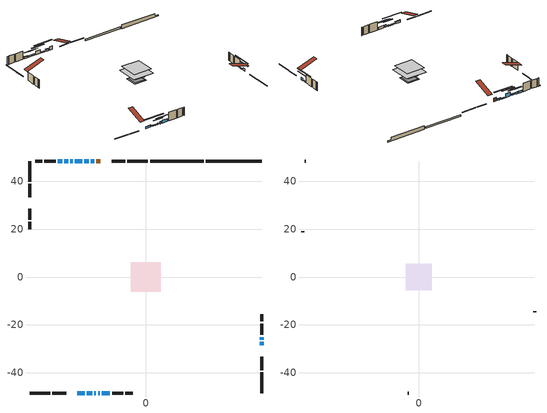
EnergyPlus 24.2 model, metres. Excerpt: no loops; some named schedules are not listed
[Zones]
conditioned space
 floor outside (Floor1 construction): -2.69,-2.69 -2.69,2.69 2.69,2.69 2.69,-2.69 z1.22
 floor adiabatic (Floor3 construction): -2.99,-2.99 -2.99,2.99 2.99,2.99 2.99,-2.99 z1.22
 floor adiabatic (AdiabaticFloorConstruction): -6.18,-6.18 -6.18,6.18 6.18,6.18 6.18,-6.18 z3.66
 floor foundation (Slab1 construction): -3.68,-3.68 -3.68,3.68 3.68,3.68 3.68,-3.68 z-0.91
 floor foundation (Slab2 construction): -2.99,-2.99 -2.99,2.99 2.99,2.99 2.99,-2.99 z-0.65
 wall outside (RimJoist1 construction): 0.93,48.5 -7.65,48.5 / -48.5,-48.5 -39.93,-48.5 / -48.5,48.5 -48.5,39.93 / 48.5,-48.5 48.5,-39.93 z1.22:1.52
 wall outside (RimJoist2 construction): -8.58,48.5 -14.29,48.5 / -39,-48.5 -33.29,-48.5 / -48.5,39 -48.5,33.29 / 48.5,-39 48.5,-33.29 z1.22:1.52
 wall outside (AdiabaticWallConstruction 1): -18.95,48.5 -20.66,48.5 z1.22:3.25
 wall outside (AdiabaticWallConstruction): 48.5,-28.63 48.5,-27.11 / -19.9,-48.5 -19.29,-48.5 z1.22:2.59; -21.59,48.5 -22.96,48.5 / -30.63,48.5 -31.54,48.5 / -32.47,48.5 -34,48.5 / -34.92,48.5 -36.75,48.5 z1.22:2.14; -28.63,-48.5 -25.58,-48.5 z1.22:2.29; 48.5,-26.18 48.5,-25.11 / -23.89,48.5 -25.72,48.5 / -24.66,-48.5 -22.37,-48.5 z1.22:1.83; -26.65,48.5 -29.7,48.5 z1.22:3.35; -21.44,-48.5 -20.83,-48.5 z1.22:1.98; -18.36,-48.5 -15.01,-48.5 z1.22:2.74
 wall outside (Wall1 construction): -37.68,48.5 -42.34,48.5 / -14.08,-48.5 -9.42,-48.5 / -48.5,28.63 -48.5,23.97 / 48.5,-24.18 48.5,-19.52 z1.22:6.1
 wall outside (Wall2 construction): -43.27,48.5 -46.28,48.5 / -8.49,-48.5 -5.48,-48.5 / -48.5,23.04 -48.5,20.03 / 48.5,-18.59 48.5,-15.58 z1.22:6.1
 wall foundation (FoundationWall1 construction): 25.19,48.5,-0.91 25.19,48.5,1.22 46.17,48.5,1.22 46.17,48.5,-0.13 48.5,48.5,-0.13 48.5,48.5,-0.91
 wall foundation (FoundationWall2 construction): 24.26,48.5 1.85,48.5 z-0.65:0.35
 window (WindowConstruction): 48.5,-28.63 48.5,-27.11 z1.22:2.59
 window (WindowConstruction 8): -21.59,48.5 -22.96,48.5 z1.22:2.13
 window (WindowConstruction 9): -28.63,-48.5 -25.58,-48.5 z1.22:2.29
 window (WindowConstruction 10): 48.5,-26.18 48.5,-25.11 z1.22:1.83
 window (WindowConstruction 11): -23.89,48.5 -25.72,48.5 z1.22:1.83
 window (WindowConstruction 12): -24.65,-48.5 -22.37,-48.5 z1.22:1.83
 window (WindowConstruction 1): -26.65,48.5 -29.7,48.5 z1.22:3.35
 window (WindowConstruction 2): -30.63,48.5 -31.54,48.5 z1.22:2.13
 window (WindowConstruction 3): -32.47,48.5 -33.99,48.5 z1.22:2.13
 window (WindowConstruction 4): -21.44,-48.5 -20.83,-48.5 z1.22:1.98
 window (WindowConstruction 5): -19.9,-48.5 -19.29,-48.5 z1.22:2.59
 window (WindowConstruction 6): -18.36,-48.5 -15.01,-48.5 z1.22:2.74
 window (WindowConstruction 7): -34.92,48.5 -36.75,48.5 z1.22:2.13
 door (Door): -18.95,48.5 -20.66,48.5 z1.22:3.25
 ceiling adiabatic (AdiabaticFloorConstruction): 6.18,-6.18 6.18,6.18 -6.18,6.18 -6.18,-6.18 z3.66
attic - vented
 floor to conditioned space (Floor2 construction Reversed): -5.45,-5.45 -5.45,5.45 5.45,5.45 5.45,-5.45 z6.1
 wall outside (Wall3 construction): -47.21,48.5 -47.57,48.5 / -4.55,-48.5 -4.19,-48.5 / -48.5,19.1 -48.5,18.74 / 48.5,-14.66 48.5,-14.29 z1.22:6.1
 roof outside (Roof1 construction): -18.02,48.5,6.1 -18.02,37.89,9.63 -15.22,37.89,9.63 -15.22,48.5,6.1; -29.56,-48.5,6.1 -29.56,-37.89,9.63 -32.36,-37.89,9.63 -32.36,-48.5,6.1; -48.5,29.56,6.1 -37.89,29.56,9.63 -37.89,32.36,9.63 -48.5,32.36,6.1; 48.5,-29.56,6.1 37.89,-29.56,9.63 37.89,-32.36,9.63 48.5,-32.36,6.1
shading: 48.5,-24.62 48.5,-31.12 48.92,-31.12 48.92,-24.62 z5.08; -23.16,48.5 -21.39,48.5 -21.39,48.92 -23.16,48.92 z2.34; -25.38,-48.5 -28.83,-48.5 -28.83,-48.92 -25.38,-48.92 z2.49; 48.5,-20.18 48.5,-31.11 48.92,-31.11 48.92,-20.18 z6.76; -30.65,48.5 -18.96,48.5 -18.96,48.92 -30.65,48.92 z6.76; -17.44,-48.5 -29.58,-48.5 -29.58,-48.92 -17.44,-48.92 z6.76; -32.19,48.5 -24.16,48.5 -24.16,48.92 -32.19,48.92 z5.84; -34.03,48.5 -28.14,48.5 -28.14,48.92 -34.03,48.92 z4.62; -36.48,48.5 -29.98,48.5 -29.98,48.92 -36.48,48.92 z4.62; -18.34,-48.5 -23.93,-48.5 -23.93,-48.92 -18.34,-48.92 z4.47; -16.8,-48.5 -22.39,-48.5 -22.39,-48.92 -16.8,-48.92 z5.08; -12.52,-48.5 -20.85,-48.5 -20.85,-48.92 -12.52,-48.92 z5.23; -36.95,48.5 -34.72,48.5 -34.72,48.92 -36.95,48.92 z2.34
[Building]
Building 1: Terrain=Suburbs
[Site:Location]
Toronto City Centre_ON: Latitude {deg}=43.63; Longitude {deg}=-79.39; Time Zone {hr}=-5; Elevation {m}=77; Keep Site Location Information=Yes
[Site:GroundTemperature:Shallow]
5.01852, 3.26908, 3.12898, 3.95918, 7.29196, 10.6092, 13.4851, 15.3069, 15.4617, 13.9799, 11.1774, 7.9619
[Site:WaterMainsTemperature]
Calculation Method=Schedule; Temperature Schedule=mains temperature schedule
[Material] Roughness=Rough; Thermal Absorptance=0.9
Name | Thickness {m} | Conductivity {W/m-K} | Density {kg/m3} | Specific Heat {J/kg-K} | Solar Absorptance | Visible Absorptance
asphalt or fiberglass shingles | 0.00635 | 0.162714 | 1121.4 | 1465.45 | 0.4 | 0.4
ceiling loosefill ins | 0.0846667 | 0.0480833 | 16.02 | 1046.75 | 0.7 | 0.7
ceiling stud and cavity | 0.1397 | 0.101454 | 65.682 | 1177.47 | 0.7 | 0.7
concrete 4.0 in. | 0.1016 | 1.803125 | 2242.8 | 837.4 | 0.7 | 0.7
concrete 8.0 in. | 0.2032 | 1.803125 | 2242.8 | 837.4 | 0.7 | 0.7
door material | 0.04445 | 0.188738 | 512.64 | 1214.23 | 0.7 | 0.7
exterior vertical ins | 0.0457286 | 0.029427 | 32.04 | 1214.23 | 0.7 | 0.7
exterior vertical ins 1 | 0.0111406 | 0.029427 | 32.04 | 1214.23 | 0.7 | 0.7
floor covering | 0.0127 | 0.0433444 | 54.468 | 1339.84 | 0.6 | 0.6
floor covering 1 | 0.0127 | 9.015625 | 54.468 | 1339.84 | 0.6 | 0.6
floor rigid ins; rim joist rigid ins | 0.051816 | 0.029427 | 32.04 | 1214.23 | 0.7 | 0.7
floor rigid ins 1; wall rigid ins | 0.512978 | 0.029427 | 32.04 | 1214.23 | 0.7 | 0.7
floor stud and cavity | 0.1397 | 0.477371 | 92.3553 | 1139.71 | 0.7 | 0.7
floor stud and cavity 1 | 0.0889 | 0.621767 | 50.32683 | 1063.81 | 0.7 | 0.7
floor stud and cavity 2 | 0.1397 | 1.75129 | 37.0049 | 1207.88 | 0.7 | 0.7
furniture material conditioned space 1 | 0.1524 | 0.115458 | 640.8 | 1214.23 | 0.6 | 0.6
gypsum board | 0.0127 | 0.160291 | 801 | 837.4 | 0.6 | 0.6
gypsum board 1 | 0.0127 | 0.160291 | 801 | 837.4 | 0.7 | 0.7
osb sheathing 0.5 in. | 0.0127 | 0.115458 | 512.64 | 1214.23 | 0.7 | 0.7
osb sheathing 0.75 in. | 0.01905 | 0.115458 | 512.64 | 1214.23 | 0.7 | 0.7
osb sheathing 2.0 in. | 0.0508 | 0.115458 | 512.64 | 1214.23 | 0.7 | 0.7
rim joist stud and cavity | 0.0508 | 0.0451784 | 125.044 | 1163.47 | 0.6 | 0.6
rim joist stud and cavity 1 | 0.0508 | 0.256263 | 125.044 | 1163.47 | 0.6 | 0.6
wall stud and cavity | 0.1397 | 0.0932297 | 139.0536 | 1170.24 | 0.7 | 0.7
wall stud and cavity 1 | 0.1397 | 0.0951301 | 139.0536 | 1170.24 | 0.7 | 0.7
wall stud and cavity 2 | 0.0889 | 6.9971 | 50.32683 | 1063.81 | 0.6 | 0.6
wall stud and cavity 3 | 0.0889 | 0.380278 | 52.3479 | 1209.89 | 0.7 | 0.7
wall stud and cavity 4 | 0.0889 | 0.391764 | 83.0341 | 1211.67 | 0.7 | 0.7
wood siding | 0.0254 | 0.102417 | 544.68 | 1172.36 | 0.4 | 0.4
wood siding 1 | 0.00254 | 0.102417 | 544.68 | 1172.36 | 0.4 | 0.4
wood siding 2; wood siding 3; wood siding 4 | 0.0254 | 0.102417 | 544.68 | 1172.36 | 0.7 | 0.7
[WindowMaterial:SimpleGlazingSystem]
Name | U-Factor {W/m2-K} | Solar Heat Gain Coefficient
WindowMaterial | 3.32106 | 0.68
WindowMaterial 1 | 3.31198 | 0.58
WindowMaterial 10 | 3.34888 | 0.61
WindowMaterial 11 | 3.34207 | 0.64
WindowMaterial 2 | 3.338664 | 0.64
WindowMaterial 3 | 3.33071 | 0.66
WindowMaterial 4 | 3.35116 | 0.6
WindowMaterial 5 | 3.34548 | 0.63
WindowMaterial 6 | 3.310274 | 0.7
WindowMaterial 7 | 3.33242 | 0.66
WindowMaterial 8 | 3.32674 | 0.67
WindowMaterial 9 | 3.34775 | 0.62
[Construction]
AdiabaticFloorConstruction: floor stud and cavity 2, floor rigid ins 1, osb sheathing 0.75 in., floor covering
AdiabaticWallConstruction: wood siding 3, wall rigid ins, wall stud and cavity 3, gypsum board
AdiabaticWallConstruction 1: wood siding 4, wall rigid ins, wall stud and cavity 3, gypsum board
Door: door material
Floor1 construction: floor stud and cavity, floor rigid ins, osb sheathing 0.75 in., floor covering
Floor2 construction Reversed: gypsum board, ceiling stud and cavity, ceiling loosefill ins
Floor3 construction: floor stud and cavity 1, floor covering 1
FoundationWall1 construction; FoundationWall2 construction: concrete 8.0 in., gypsum board 1
furniture construction conditioned space 1: furniture material conditioned space 1
PartitionWallConstruction: gypsum board, wall stud and cavity 4, gypsum board
RimJoist1 construction: wood siding 2, osb sheathing 2.0 in., rim joist stud and cavity
RimJoist2 construction: wood siding 2, rim joist rigid ins, osb sheathing 2.0 in., rim joist stud and cavity 1
Roof1 construction: asphalt or fiberglass shingles
Slab1 construction; Slab2 construction: concrete 4.0 in.
Wall1 construction: wood siding, osb sheathing 0.5 in., wall stud and cavity, gypsum board
Wall2 construction: wood siding, osb sheathing 0.5 in., wall stud and cavity 1, gypsum board
Wall3 construction: wood siding 1, wall stud and cavity 2
WindowConstruction: WindowMaterial
WindowConstruction 1: WindowMaterial 1
WindowConstruction 10: WindowMaterial 9
WindowConstruction 11: WindowMaterial 10
WindowConstruction 12: WindowMaterial 11
WindowConstruction 2; WindowConstruction 7: WindowMaterial 2
WindowConstruction 3: WindowMaterial 3
WindowConstruction 4: WindowMaterial 4
WindowConstruction 5: WindowMaterial 5
WindowConstruction 6: WindowMaterial 6
WindowConstruction 8: WindowMaterial 7
WindowConstruction 9: WindowMaterial 8
[Zone] Multiplier=1; Part of Total Floor Area=Yes
Name | Volume {m3}
attic - vented | 68.2109
conditioned space | 577.3
[Space]
Name | Zone | Volume {m3}
attic - vented 1 | attic - vented | 68.2109
conditioned space 1 | conditioned space | 577.3
[ZoneInfiltration:EffectiveLeakageArea]
infil attic - vented 1: Zone or Space=attic - vented 1; Schedule=Always On Discrete; Effective Air Leakage Area {cm2}=5000.42; Stack Coefficient=0.00058516; Wind Coefficient=1.6344e-05
[ZoneMixing]
whole house fan mix: Zone or Space=attic - vented; Schedule=Always On Continuous; Design Flow Rate Calculation Method=Flow/Zone; Design Flow Rate {m3/s}=0; Source Zone or Space=conditioned space
[SurfaceProperty:ExposedFoundationPerimeter] Exposed Perimeter Calculation Method=TotalExposedPerimeter
Name | Total Exposed Perimeter {m}
Slab1 | 23.317
Slab2 | 22.403
[InternalMass] Zone or ZoneList=conditioned space; Space or SpaceList=conditioned space 1
Name | Construction | Surface Area {m2}
furniture mass conditioned space 1 | furniture construction conditioned space 1 | 122.972
partition wall mass | PartitionWallConstruction | 271.66
[Lights]
interior lighting: Zone or ZoneList or Space or SpaceList=conditioned space 1; Schedule=interior lighting schedule; Design Level Calculation Method=LightingLevel; Lighting Level {W}=343.2; Return Air Fraction=0; Fraction Radiant=0.6; Fraction Visible=0.2; Fraction Replaceable=1
[People]
occupants: Zone or ZoneList or Space or SpaceList=conditioned space 1; Number of People Schedule=occupants schedule; Number of People Calculation Method=People; Number of People=3; Fraction Radiant=0.314171; Sensible Heat Fraction=0.56303; Activity Level Schedule=occupants activity schedule; Carbon Dioxide Generation Rate {m3/s-W}=0; Enable ASHRAE 55 Comfort Warnings=No; Mean Radiant Temperature Calculation Type=EnclosureAveraged
[ElectricEquipment] Zone or ZoneList or Space or SpaceList=conditioned space 1; Design Level Calculation Method=EquipmentLevel
Name | Schedule | Design Level {W} | Fraction Latent | Fraction Radiant | Fraction Lost
clothes dryer | clothes dryer schedule | 140.772 | 0.015 | 0.081 | 0.85
clothes washer | clothes washer schedule | 32.1985 | 0.03 | 0.162 | 0.7
cooking range | cooking range schedule | 215.147 | 0.08 | 0.432 | 0.2
dishwasher | dishwasher schedule | 66.8632 | 0.3 | 0.18 | 0.4
fridge | fridge schedule | 72.9452 | 0 | 0.6 | 0
mech vent bath fan 0 | mech vent bath fan 0 schedule | 50.2 | 0 | 0 | 1
mech vent bath fan 1 | mech vent bath fan 1 schedule | 50.2 | 0 | 0 | 1
mech vent bath fan 2 | mech vent bath fan 2 schedule | 50.2 | 0 | 0 | 1
mech vent house fan | mech vent house fan schedule | 0 | 0 | 0 | 1
mech vent house fan cfis | mech vent house fan cfis schedule | 0 | 0 | 0 | 0
mech vent range fan 0 | mech vent range fan 0 schedule | 57 | 0 | 0 | 1
misc plug loads | misc plug loads schedule | 494.7 | 0.045 | 0.513 | 0.1
whole house fan | Always On Discrete | 0 | 0 | 0 | 1
[OtherEquipment] Zone or ZoneList or Space or SpaceList=conditioned space 1; Design Level Calculation Method=EquipmentLevel
Name | Fuel Type | Schedule | Design Level {W} | Fraction Latent | Fraction Radiant | Fraction Lost
clothes dryer 1 | Electricity | clothes dryer schedule | 0 | 0.015 | 0.081 | 0.85
cooking range 1 | Electricity | cooking range schedule | 0 | 0.08 | 0.432 | 0.2
general water use latent | None | general water use schedule | 62.594 | 1 | 0 | 0
general water use sensible | None | general water use schedule | -61.6891 | 0 | 0.6 | 0
mech vent house fan latent load | None | Always On Discrete | 0 | 1 | 0 | 0
mech vent house fan sensible load | None | Always On Discrete | 0 | 0 | 0 | 0
water heater energy adjustment1 | NaturalGas | Always On Discrete | 0.01 | 0 | 0 | 1
[ZoneInfiltration:DesignFlowRate] Zone or ZoneList or Space or SpaceList=conditioned space 1; Schedule=Always On Discrete; Design Flow Rate Calculation Method=Flow/Zone; Design Flow Rate {m3/s}=0
infil flow; natural vent flow; whole house fan flow
[AvailabilityManager:Scheduled]
furnace airloop Availability Manager: Schedule=Always On Discrete
[Foundation:Kiva] Initial Indoor Air Temperature {C}=18; Wall Depth Below Slab {m}=0.2032; Custom Block X Position 1 {m}=0.2159; Custom Block Z Position 1 {m}=0
Name | Wall Height Above Grade {m} | Custom Block Material Name 1 | Custom Block Depth 1 {m}
Foundation Kiva 1 | 1.21999 | exterior vertical ins | 2.13
Foundation Kiva 2 | 0.350002 | exterior vertical ins 1 | 0.999988
[Foundation:Kiva:Settings]
Soil Conductivity {W/m-K}=0.849921; Soil Density {kg/m3}=1842.3; Soil Specific Heat {J/kg-K}=418.7; Ground Solar Absorptivity=0.9; Ground Thermal Absorptivity=0.9; Ground Surface Roughness {m}=0.03; Far-Field Width {m}=40; Deep-Ground Boundary Condition=ZeroFlux; Deep-Ground Depth {m}=40; Minimum Cell Dimension {m}=0.2; Maximum Cell Growth Coefficient=3; Simulation Timestep=Timestep
[Exterior:Lights]
exterior lighting: Schedule=exterior lighting schedule; Design Level {W}=75.6
[EnergyManagementSystem:GlobalVariable]
furnace_airloop_Fan_RTF
infil_program_Qfan
infil_program_Qinf
natural_vent_program_Qnv
natural_vent_program_Qwhf
[EnergyManagementSystem:Sensor]
Name | Output:Variable or Output:Meter Index Key | Output:Variable or Output:Meter
airflow_gain | infil flow | Infiltration Sensible Heat Gain Energy
airflow_gain_1 | natural vent flow | Infiltration Sensible Heat Gain Energy
airflow_gain_2 | whole house fan flow | Infiltration Sensible Heat Gain Energy
airflow_loss | infil flow | Infiltration Sensible Heat Loss Energy
airflow_loss_1 | natural vent flow | Infiltration Sensible Heat Loss Energy
airflow_loss_2 | whole house fan flow | Infiltration Sensible Heat Loss Energy
clg_load_cond |  | Cooling:EnergyTransfer:Zone:CONDITIONED SPACE
clg_sp_s; clg_sp_s_1 | cooling setpoint | Schedule Value
clothes_dryer_exhaust_0_sch_s | clothes dryer exhaust 0 schedule | Schedule Value
cool_season | cooling season schedule | Schedule Value
htg_load_cond |  | Heating:EnergyTransfer:Zone:CONDITIONED SPACE
htg_sp_s; htg_sp_s_1 | heating setpoint | Schedule Value
ig_ee_conv | clothes dryer | Electric Equipment Convective Heating Energy
ig_ee_conv_2 | cooking range | Electric Equipment Convective Heating Energy
ig_ee_conv_4 | fridge | Electric Equipment Convective Heating Energy
ig_ee_conv_5 | misc plug loads | Electric Equipment Convective Heating Energy
ig_ee_conv_6 | whole house fan | Electric Equipment Convective Heating Energy
ig_ee_rad | clothes dryer | Electric Equipment Radiant Heating Energy
ig_ee_rad_2 | cooking range | Electric Equipment Radiant Heating Energy
ig_ee_rad_4 | fridge | Electric Equipment Radiant Heating Energy
ig_ee_rad_5 | misc plug loads | Electric Equipment Radiant Heating Energy
ig_ee_rad_6 | whole house fan | Electric Equipment Radiant Heating Energy
ig_lgt_conv | interior lighting | Lights Convective Heating Energy
ig_lgt_rad | interior lighting | Lights Radiant Heating Energy
ig_lgt_vis | interior lighting | Lights Visible Radiation Heating Energy
ig_oe_conv | clothes dryer 1 | Other Equipment Convective Heating Energy
ig_oe_conv_1 | cooking range 1 | Other Equipment Convective Heating Energy
ig_oe_conv_2 | general water use latent | Other Equipment Convective Heating Energy
ig_oe_conv_3 | general water use sensible | Other Equipment Convective Heating Energy
ig_oe_conv_4 | water heater energy adjustment1 | Other Equipment Convective Heating Energy
ig_oe_rad | clothes dryer 1 | Other Equipment Radiant Heating Energy
ig_oe_rad_1 | cooking range 1 | Other Equipment Radiant Heating Energy
ig_oe_rad_2 | general water use latent | Other Equipment Radiant Heating Energy
ig_oe_rad_3 | general water use sensible | Other Equipment Radiant Heating Energy
ig_oe_rad_4 | water heater energy adjustment1 | Other Equipment Radiant Heating Energy
ig_ppl_conv | occupants | People Convective Heating Energy
ig_ppl_rad | occupants | People Radiant Heating Energy
im_conv | furniture mass conditioned space 1 | Surface Inside Face Convection Heat Gain Energy
im_conv_1 | partition wall mass | Surface Inside Face Convection Heat Gain Energy
im_ig | furniture mass conditioned space 1 | Surface Inside Face Internal Gains Radiation Heat Gain Energy
im_ig_1 | partition wall mass | Surface Inside Face Internal Gains Radiation Heat Gain Energy
im_lgt | furniture mass conditioned space 1 | Surface Inside Face Lights Radiation Heat Gain Energy
im_lgt_1 | partition wall mass | Surface Inside Face Lights Radiation Heat Gain Energy
im_sol | furniture mass conditioned space 1 | Surface Inside Face Solar Radiation Heat Gain Energy
im_sol_1 | partition wall mass | Surface Inside Face Solar Radiation Heat Gain Energy
im_surf | furniture mass conditioned space 1 | Surface Inside Face Net Surface Thermal Radiation Heat Gain Energy
im_surf_1 | partition wall mass | Surface Inside Face Net Surface Thermal Radiation Heat Gain Energy
mech_vent_bath_fan_0_sch_s | mech vent bath fan 0 schedule | Schedule Value
mech_vent_bath_fan_1_sch_s | mech vent bath fan 1 schedule | Schedule Value
mech_vent_bath_fan_2_sch_s | mech vent bath fan 2 schedule | Schedule Value
mech_vent_range_fan_0_sch_s | mech vent range fan 0 schedule | Schedule Value
mv_conv | mech vent bath fan 0 | Electric Equipment Convective Heating Energy
mv_conv_1 | mech vent bath fan 1 | Electric Equipment Convective Heating Energy
mv_conv_2 | mech vent bath fan 2 | Electric Equipment Convective Heating Energy
mv_conv_3 | mech vent house fan | Electric Equipment Convective Heating Energy
mv_conv_4 | mech vent house fan cfis | Electric Equipment Convective Heating Energy
mv_conv_5 | mech vent range fan 0 | Electric Equipment Convective Heating Energy
mv_conv_6 | mech vent house fan latent load | Other Equipment Convective Heating Energy
mv_conv_7 | mech vent house fan sensible load | Other Equipment Convective Heating Energy
mv_rad | mech vent bath fan 0 | Electric Equipment Radiant Heating Energy
mv_rad_1 | mech vent bath fan 1 | Electric Equipment Radiant Heating Energy
mv_rad_2 | mech vent bath fan 2 | Electric Equipment Radiant Heating Energy
mv_rad_3 | mech vent house fan | Electric Equipment Radiant Heating Energy
mv_rad_4 | mech vent house fan cfis | Electric Equipment Radiant Heating Energy
mv_rad_5 | mech vent range fan 0 | Electric Equipment Radiant Heating Energy
mv_rad_6 | mech vent house fan latent load | Other Equipment Radiant Heating Energy
mv_rad_7 | mech vent house fan sensible load | Other Equipment Radiant Heating Energy
natural_vent_s | natural vent schedule | Schedule Value
out_pb_s |  | Site Outdoor Air Barometric Pressure
out_wt_s |  | Site Outdoor Air Humidity Ratio
site_vw_s |  | Site Wind Speed
ss_back_out | Window1 | Surface Window Shortwave from Zone Back Out Window Heat Transfer Rate
ss_back_out_1 | Window11 | Surface Window Shortwave from Zone Back Out Window Heat Transfer Rate
ss_back_out_10 | Window7 | Surface Window Shortwave from Zone Back Out Window Heat Transfer Rate
ss_back_out_11 | Window8 | Surface Window Shortwave from Zone Back Out Window Heat Transfer Rate
ss_back_out_12 | Window9 | Surface Window Shortwave from Zone Back Out Window Heat Transfer Rate
ss_back_out_2 | Window12 | Surface Window Shortwave from Zone Back Out Window Heat Transfer Rate
ss_back_out_3 | Window14 | Surface Window Shortwave from Zone Back Out Window Heat Transfer Rate
ss_back_out_4 | Window15 | Surface Window Shortwave from Zone Back Out Window Heat Transfer Rate
ss_back_out_5 | Window17 | Surface Window Shortwave from Zone Back Out Window Heat Transfer Rate
ss_back_out_6 | Window2 | Surface Window Shortwave from Zone Back Out Window Heat Transfer Rate
ss_back_out_7 | Window4 | Surface Window Shortwave from Zone Back Out Window Heat Transfer Rate
ss_back_out_8 | Window5 | Surface Window Shortwave from Zone Back Out Window Heat Transfer Rate
ss_back_out_9 | Window6 | Surface Window Shortwave from Zone Back Out Window Heat Transfer Rate
ss_conv | Door1 | Surface Inside Face Convection Heat Gain Energy
ss_conv_1 | Window1 | Surface Inside Face Convection Heat Gain Energy
ss_conv_10 | Window6 | Surface Inside Face Convection Heat Gain Energy
ss_conv_11 | Window7 | Surface Inside Face Convection Heat Gain Energy
ss_conv_12 | Window8 | Surface Inside Face Convection Heat Gain Energy
ss_conv_13 | Window9 | Surface Inside Face Convection Heat Gain Energy
ss_conv_2 | Window11 | Surface Inside Face Convection Heat Gain Energy
ss_conv_3 | Window12 | Surface Inside Face Convection Heat Gain Energy
ss_conv_4 | Window14 | Surface Inside Face Convection Heat Gain Energy
ss_conv_5 | Window15 | Surface Inside Face Convection Heat Gain Energy
ss_conv_6 | Window17 | Surface Inside Face Convection Heat Gain Energy
ss_conv_7 | Window2 | Surface Inside Face Convection Heat Gain Energy
ss_conv_8 | Window4 | Surface Inside Face Convection Heat Gain Energy
ss_conv_9 | Window5 | Surface Inside Face Convection Heat Gain Energy
ss_ig | Door1 | Surface Inside Face Internal Gains Radiation Heat Gain Energy
ss_ig_1 | Window1 | Surface Inside Face Internal Gains Radiation Heat Gain Energy
ss_ig_10 | Window6 | Surface Inside Face Internal Gains Radiation Heat Gain Energy
ss_ig_11 | Window7 | Surface Inside Face Internal Gains Radiation Heat Gain Energy
ss_ig_12 | Window8 | Surface Inside Face Internal Gains Radiation Heat Gain Energy
ss_ig_13 | Window9 | Surface Inside Face Internal Gains Radiation Heat Gain Energy
ss_ig_2 | Window11 | Surface Inside Face Internal Gains Radiation Heat Gain Energy
ss_ig_3 | Window12 | Surface Inside Face Internal Gains Radiation Heat Gain Energy
ss_ig_4 | Window14 | Surface Inside Face Internal Gains Radiation Heat Gain Energy
ss_ig_5 | Window15 | Surface Inside Face Internal Gains Radiation Heat Gain Energy
ss_ig_6 | Window17 | Surface Inside Face Internal Gains Radiation Heat Gain Energy
ss_ig_7 | Window2 | Surface Inside Face Internal Gains Radiation Heat Gain Energy
ss_ig_8 | Window4 | Surface Inside Face Internal Gains Radiation Heat Gain Energy
ss_ig_9 | Window5 | Surface Inside Face Internal Gains Radiation Heat Gain Energy
ss_lgt | Door1 | Surface Inside Face Lights Radiation Heat Gain Energy
ss_sol | Door1 | Surface Inside Face Solar Radiation Heat Gain Energy
ss_surf | Door1 | Surface Inside Face Net Surface Thermal Radiation Heat Gain Energy
ss_surf_1 | Window1 | Surface Inside Face Net Surface Thermal Radiation Heat Gain Energy
ss_surf_10 | Window6 | Surface Inside Face Net Surface Thermal Radiation Heat Gain Energy
ss_surf_11 | Window7 | Surface Inside Face Net Surface Thermal Radiation Heat Gain Energy
ss_surf_12 | Window8 | Surface Inside Face Net Surface Thermal Radiation Heat Gain Energy
ss_surf_13 | Window9 | Surface Inside Face Net Surface Thermal Radiation Heat Gain Energy
ss_surf_2 | Window11 | Surface Inside Face Net Surface Thermal Radiation Heat Gain Energy
ss_surf_3 | Window12 | Surface Inside Face Net Surface Thermal Radiation Heat Gain Energy
ss_surf_4 | Window14 | Surface Inside Face Net Surface Thermal Radiation Heat Gain Energy
ss_surf_5 | Window15 | Surface Inside Face Net Surface Thermal Radiation Heat Gain Energy
ss_surf_6 | Window17 | Surface Inside Face Net Surface Thermal Radiation Heat Gain Energy
ss_surf_7 | Window2 | Surface Inside Face Net Surface Thermal Radiation Heat Gain Energy
ss_surf_8 | Window4 | Surface Inside Face Net Surface Thermal Radiation Heat Gain Energy
ss_surf_9 | Window5 | Surface Inside Face Net Surface Thermal Radiation Heat Gain Energy
ss_trans_in | Window1 | Surface Window Transmitted Solar Radiation Rate
ss_trans_in_1 | Window11 | Surface Window Transmitted Solar Radiation Rate
ss_trans_in_10 | Window7 | Surface Window Transmitted Solar Radiation Rate
ss_trans_in_11 | Window8 | Surface Window Transmitted Solar Radiation Rate
ss_trans_in_12 | Window9 | Surface Window Transmitted Solar Radiation Rate
ss_trans_in_2 | Window12 | Surface Window Transmitted Solar Radiation Rate
